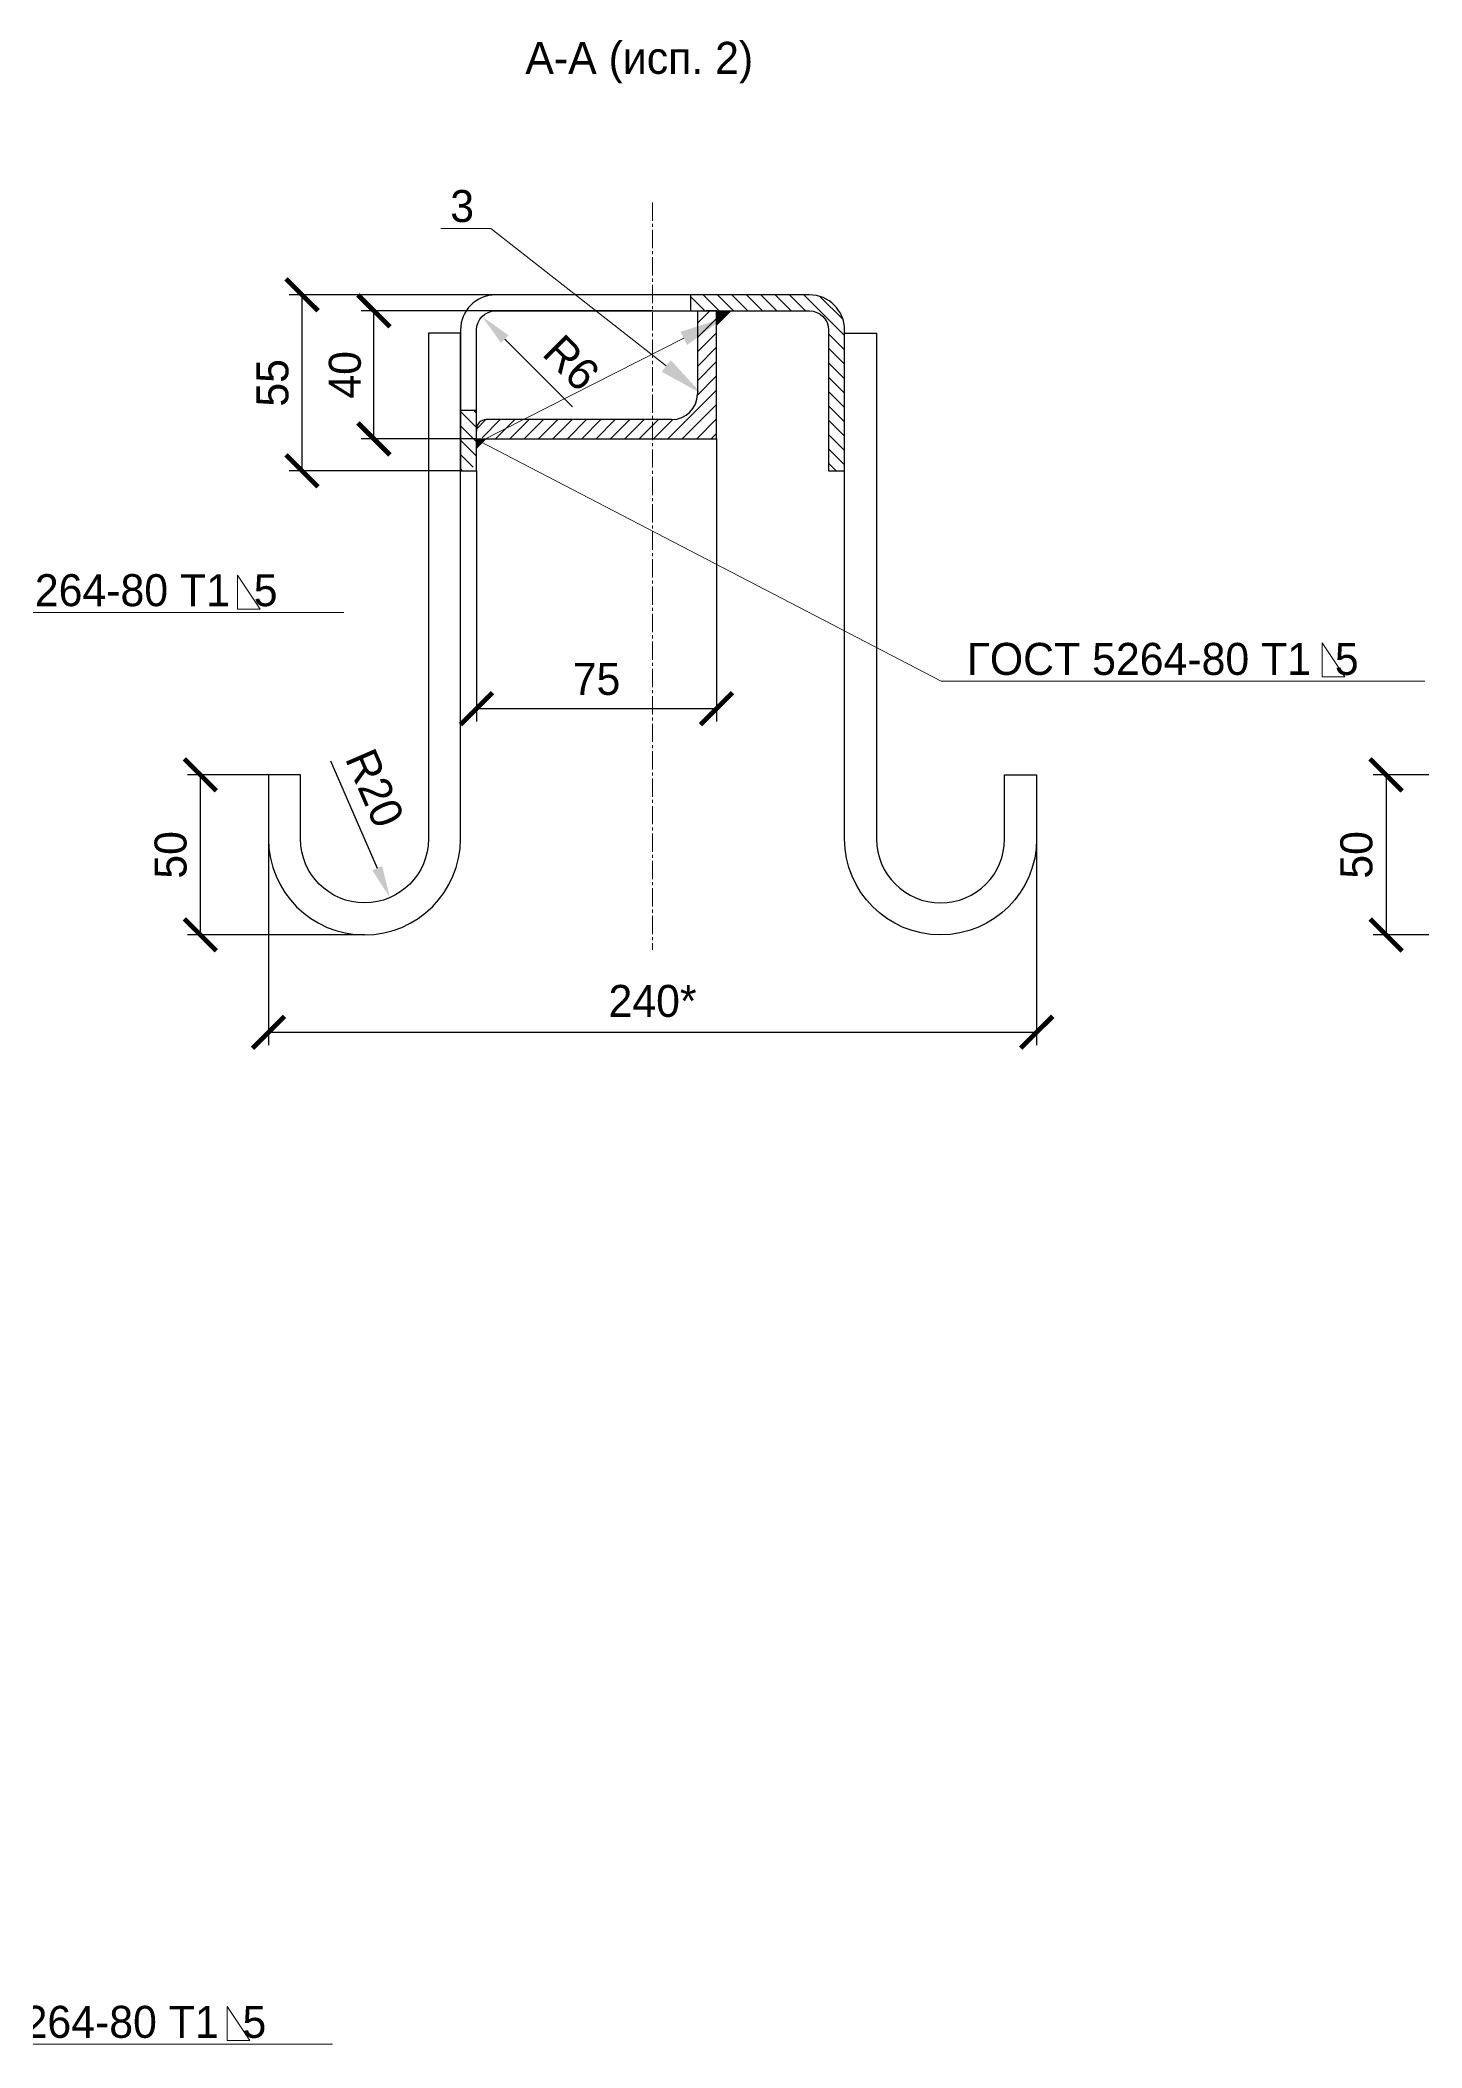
# Model space of a CAD drawing. Header units: millimetres. Extents: x 4132 to 13761, y 958 to 2510.
# Drawn here: x 6242 to 6673, y 1735 to 2362 of the extents above; entities that cross this region are included whole.
import ezdxf
from ezdxf import colors
from ezdxf.entities.mleader import LeaderData, LeaderLine
from ezdxf.math import Vec2, Vec3

# ---------------------------------------------------------------- set-up
doc = ezdxf.new("R2010")
doc.units = ezdxf.units.MM
doc.header["$LTSCALE"] = 0.3
doc.linetypes.add('CENTER2', pattern=[28.575, 19.05, -3.175, 3.175, -3.175])
doc.layers.get('0').update_dxf_attribs({"lineweight": 20})
doc.layers.add('ВСП_Сплошная_толстая', color=90, linetype='Continuous', lineweight=30)
doc.layers.add('ВСП_Сплошная_тонкая', color=7, linetype='Continuous', lineweight=20)
doc.styles.add('mpp', font='mipgost.shx')
doc.dimstyles.new('Аннотативный', dxfattribs={"dimscale": 0, "dimtxt": 2.5, "dimasz": 2.5, "dimexe": 1, "dimexo": 0, "dimgap": 1, "dimtad": 1, "dimdec": 0, "dimtxsty": 'mpp', "dimblk": 'ARCHTICK', "dimcen": 1, "dimadec": 0, "dimazin": 0, "dimtfac": 1, "dimtdec": 0, "dimtmove": 0, "dimatfit": 3, "dimfxl": 1, "dimarcsym": 0})
pattern_1 = [(135, (9e-13, 3110), (-2.245064, -2.245064), [])]

# ---------------------------------------------------------------- blocks, each defined once
blk = doc.blocks.new('_ArchTick')
at = {"color": 0, "linetype": 'ByBlock', "const_width": 0.15}
blk.add_lwpolyline([(-0.5, -0.5), (0.5, 0.5)], dxfattribs=at)
blk = doc.blocks.new('*D143')
at = {"layer": 'Defpoints', "color": 0, "transparency": 16777216}
for p in [(6313.11, 2112.7), (6553.11, 2112.7), (6553.11, 2052.27)]:
    blk.add_point(p, dxfattribs=at)
at = {"layer": 'ВСП_Сплошная_тонкая', "color": 0, "lineweight": -2, "transparency": 16777216}
for p, q in [((6313.11, 2112.7), (6313.11, 2048.27)), ((6553.11, 2112.7), (6553.11, 2048.27)), ((6313.11, 2052.27), (6553.11, 2052.27))]:
    blk.add_line(p, q, dxfattribs=at)
at = {"layer": 'ВСП_Сплошная_тонкая', "color": 0, "lineweight": -2, "transparency": 16777216, "xscale": 10, "yscale": 10, "zscale": 10, "rotation": 180}
blk.add_blockref('_ArchTick', (6313.11, 2052.27), dxfattribs=at)
at = {"layer": 'ВСП_Сплошная_тонкая', "color": 0, "lineweight": -2, "transparency": 16777216, "xscale": 10, "yscale": 10, "zscale": 10}
blk.add_blockref('_ArchTick', (6553.11, 2052.27), dxfattribs=at)
at = {"layer": 'ВСП_Сплошная_тонкая', "color": 0, "transparency": 16777216, "insert": (6433.11, 2062), "char_height": 10, "attachment_point": 5, "style": 'mpp'}
blk.add_mtext('240*', dxfattribs=at)
blk = doc.blocks.new('*D144')
at = {"layer": 'Defpoints', "color": 0, "transparency": 16777216}
for p in [(6323.62, 2282.7), (6384.11, 2282.7), (6373.11, 2227.7)]:
    blk.add_point(p, dxfattribs=at)
at = {"layer": 'ВСП_Сплошная_тонкая', "color": 0, "lineweight": -2, "transparency": 16777216}
for p, q in [((6384.11, 2282.7), (6319.62, 2282.7)), ((6323.62, 2227.7), (6323.62, 2282.7)), ((6373.11, 2227.7), (6319.62, 2227.7))]:
    blk.add_line(p, q, dxfattribs=at)
at = {"layer": 'ВСП_Сплошная_тонкая', "color": 0, "lineweight": -2, "transparency": 16777216, "xscale": 10, "yscale": 10, "zscale": 10}
for p, rotation in [((6323.62, 2282.7), 90), ((6323.62, 2227.7), 270)]:
    blk.add_blockref('_ArchTick', p, dxfattribs=dict(at, rotation=rotation))
at = {"layer": 'ВСП_Сплошная_тонкая', "color": 0, "transparency": 16777216, "insert": (6314.4, 2255.2), "char_height": 10, "attachment_point": 5, "rotation": 90, "style": 'mpp'}
blk.add_mtext('55', dxfattribs=at)
blk = doc.blocks.new('*D145')
at = {"layer": 'Defpoints', "color": 0, "transparency": 16777216}
for p in [(6343.11, 2112.7), (6351.06, 2094.35)]:
    blk.add_point(p, dxfattribs=at)
at = {"layer": 'ВСП_Сплошная_тонкая', "color": 0, "lineweight": -2, "transparency": 16777216}
blk.add_line((6332.54, 2137.08), (6347.08, 2103.52), dxfattribs=at)
at = {"layer": 'ВСП_Сплошная_тонкая', "color": 0, "transparency": 16777216}
blk.add_solid([(6348.61, 2104.18), (6345.55, 2102.86), (6351.06, 2094.35)], dxfattribs=at)
at = {"layer": 'ВСП_Сплошная_тонкая', "color": 0, "transparency": 16777216, "insert": (6346.3, 2128.56), "char_height": 10, "attachment_point": 5, "rotation": 293.42508, "style": 'mpp'}
blk.add_mtext('R20', dxfattribs=at)
blk = doc.blocks.new('*D146')
at = {"layer": 'Defpoints', "color": 0, "transparency": 16777216}
for p in [(6379.86, 2275.94), (6384.11, 2271.7)]:
    blk.add_point(p, dxfattribs=at)
at = {"layer": 'ВСП_Сплошная_тонкая', "color": 0, "lineweight": -2, "transparency": 16777216}
blk.add_line((6408.1, 2247.71), (6386.94, 2268.87), dxfattribs=at)
at = {"layer": 'ВСП_Сплошная_тонкая', "color": 0, "transparency": 16777216}
blk.add_solid([(6388.11, 2270.05), (6385.76, 2267.69), (6379.86, 2275.94)], dxfattribs=at)
at = {"layer": 'ВСП_Сплошная_тонкая', "color": 0, "transparency": 16777216, "insert": (6407.75, 2261.45), "char_height": 10, "attachment_point": 5, "rotation": 315, "style": 'mpp'}
blk.add_mtext('R6', dxfattribs=at)
blk = doc.blocks.new('*D147')
at = {"layer": 'Defpoints', "color": 0, "transparency": 16777216}
for p in [(6313.11, 2132.7), (6291.81, 2082.7), (6343.11, 2082.7)]:
    blk.add_point(p, dxfattribs=at)
at = {"layer": 'ВСП_Сплошная_тонкая', "color": 0, "lineweight": -2, "transparency": 16777216}
for p, q in [((6313.11, 2132.7), (6287.81, 2132.7)), ((6291.81, 2132.7), (6291.81, 2082.7)), ((6343.11, 2082.7), (6287.81, 2082.7))]:
    blk.add_line(p, q, dxfattribs=at)
at = {"layer": 'ВСП_Сплошная_тонкая', "color": 0, "lineweight": -2, "transparency": 16777216, "xscale": 10, "yscale": 10, "zscale": 10}
for p, rotation in [((6291.81, 2132.7), 90), ((6291.81, 2082.7), 270)]:
    blk.add_blockref('_ArchTick', p, dxfattribs=dict(at, rotation=rotation))
at = {"layer": 'ВСП_Сплошная_тонкая', "color": 0, "transparency": 16777216, "insert": (6282.58, 2107.7), "char_height": 10, "attachment_point": 5, "rotation": 90, "style": 'mpp'}
blk.add_mtext('50', dxfattribs=at)
blk = doc.blocks.new('*D150')
at = {"layer": 'Defpoints', "color": 0, "transparency": 16777216}
for p in [(6683.59, 2132.7), (6662.29, 2082.7), (6713.59, 2082.7)]:
    blk.add_point(p, dxfattribs=at)
at = {"layer": 'ВСП_Сплошная_тонкая', "color": 0, "lineweight": -2, "transparency": 16777216}
for p, q in [((6683.59, 2132.7), (6658.29, 2132.7)), ((6662.29, 2132.7), (6662.29, 2082.7)), ((6713.59, 2082.7), (6658.29, 2082.7))]:
    blk.add_line(p, q, dxfattribs=at)
at = {"layer": 'ВСП_Сплошная_тонкая', "color": 0, "lineweight": -2, "transparency": 16777216, "xscale": 10, "yscale": 10, "zscale": 10}
for p, rotation in [((6662.29, 2132.7), 90), ((6662.29, 2082.7), 270)]:
    blk.add_blockref('_ArchTick', p, dxfattribs=dict(at, rotation=rotation))
at = {"layer": 'ВСП_Сплошная_тонкая', "color": 0, "transparency": 16777216, "insert": (6653.06, 2107.7), "char_height": 10, "attachment_point": 5, "rotation": 90, "style": 'mpp'}
blk.add_mtext('50', dxfattribs=at)
blk = doc.blocks.new('*D167')
at = {"layer": 'Defpoints', "color": 0, "transparency": 16777216}
for p in [(6346.05, 2277.7), (6433.11, 2277.7), (6378.11, 2237.7)]:
    blk.add_point(p, dxfattribs=at)
at = {"layer": 'ВСП_Сплошная_тонкая', "color": 0, "lineweight": -2, "transparency": 16777216}
for p, q in [((6433.11, 2277.7), (6342.05, 2277.7)), ((6346.05, 2237.7), (6346.05, 2277.7)), ((6378.11, 2237.7), (6342.05, 2237.7))]:
    blk.add_line(p, q, dxfattribs=at)
at = {"layer": 'ВСП_Сплошная_тонкая', "color": 0, "lineweight": -2, "transparency": 16777216, "xscale": 10, "yscale": 10, "zscale": 10}
for p, rotation in [((6346.05, 2277.7), 90), ((6346.05, 2237.7), 270)]:
    blk.add_blockref('_ArchTick', p, dxfattribs=dict(at, rotation=rotation))
at = {"layer": 'ВСП_Сплошная_тонкая', "color": 0, "transparency": 16777216, "insert": (6337.03, 2257.7), "char_height": 10, "attachment_point": 5, "rotation": 90, "style": 'mpp'}
blk.add_mtext('40', dxfattribs=at)
blk = doc.blocks.new('*D169')
at = {"layer": 'Defpoints', "color": 0, "transparency": 16777216}
for p in [(6453.11, 2237.7), (6378.11, 2227.7), (6453.11, 2153.41)]:
    blk.add_point(p, dxfattribs=at)
at = {"layer": 'ВСП_Сплошная_тонкая', "color": 0, "lineweight": -2, "transparency": 16777216}
for p, q in [((6453.11, 2237.7), (6453.11, 2149.41)), ((6378.11, 2227.7), (6378.11, 2149.41)), ((6378.11, 2153.41), (6453.11, 2153.41))]:
    blk.add_line(p, q, dxfattribs=at)
at = {"layer": 'ВСП_Сплошная_тонкая', "color": 0, "lineweight": -2, "transparency": 16777216, "xscale": 10, "yscale": 10, "zscale": 10, "rotation": 180}
blk.add_blockref('_ArchTick', (6378.11, 2153.41), dxfattribs=at)
at = {"layer": 'ВСП_Сплошная_тонкая', "color": 0, "lineweight": -2, "transparency": 16777216, "xscale": 10, "yscale": 10, "zscale": 10}
blk.add_blockref('_ArchTick', (6453.11, 2153.41), dxfattribs=at)
at = {"layer": 'ВСП_Сплошная_тонкая', "color": 0, "transparency": 16777216, "insert": (6415.61, 2162.63), "char_height": 10, "attachment_point": 5, "style": 'mpp'}
blk.add_mtext('75', dxfattribs=at)

msp = doc.modelspace()

# ---------------------------------------------------------------- hatches: boundary and pattern name
at = {"layer": 'ВСП_Сплошная_толстая', "lineweight": 18}
h = msp.add_hatch(dxfattribs=at)
h.set_pattern_fill('ANSI31')
h.set_pattern_definition([(45, (-64.3805, 10.0003), (-2.245064, 2.245064), [])])
edge = h.paths.add_edge_path()
edge.add_line((6453.1066, 2277.6978), (6447.1066, 2277.6978))
edge.add_line((6447.1066, 2277.6978), (6447.1066, 2251.6981))
edge.add_arc((6439.1066, 2251.6981), 8, -90, 0, ccw=False)
edge.add_line((6439.1066, 2243.6981), (6433.1066, 2243.6981))
edge.add_line((6433.1066, 2243.6981), (6433.1066, 2237.6981))
edge.add_line((6433.1066, 2237.6981), (6453.1066, 2237.6981))
edge.add_line((6453.1066, 2237.6981), (6453.1066, 2277.6978))
edge = h.paths.add_edge_path()
edge.add_line((6433.1066, 2243.6981), (6381.1066, 2243.6981))
edge.add_arc((6381.1066, 2240.6981), 3, 90, 190.9094407)
edge.add_line((6378.1609, 2240.1303), (6380.1066, 2237.6981))
edge.add_line((6380.1066, 2237.6981), (6433.1066, 2237.6981))
edge.add_line((6433.1066, 2237.6981), (6433.1066, 2243.6981))
h = msp.add_hatch(dxfattribs=at)
h.set_pattern_fill('ANSI31', angle=90)
h.set_pattern_definition(pattern_1)
edge = h.paths.add_edge_path()
edge.add_line((6482.1066, 2282.6978), (6445.1066, 2282.6978))
edge.add_line((6445.1066, 2282.6978), (6445.1066, 2277.6978))
edge.add_line((6445.1066, 2277.6978), (6482.1066, 2277.6978))
edge.add_arc((6482.1066, 2271.6978), 6, 0, 90, ccw=False)
edge.add_line((6488.1066, 2271.6978), (6488.1066, 2227.6978))
edge.add_line((6488.1066, 2227.6978), (6493.1066, 2227.6978))
edge.add_line((6493.1066, 2227.6978), (6493.1066, 2271.6978))
edge.add_arc((6482.1066, 2271.6978), 11, 0, 90)
at = {"layer": 'ВСП_Сплошная_толстая'}
h = msp.add_hatch(color=7, dxfattribs=at)
h.dxf.hatch_style = 1
h.paths.add_polyline_path([(6453.1066, 2277.6978), (6453.1066, 2273.1978), (6457.6066, 2277.6978)])
at = {"layer": 'ВСП_Сплошная_толстая', "lineweight": 18}
h = msp.add_hatch(dxfattribs=at)
h.set_pattern_fill('ANSI31', angle=90)
h.set_pattern_definition(pattern_1)
h.paths.add_polyline_path([(6378.1066, 2246.6978), (6373.1066, 2246.6978), (6373.1066, 2227.6978), (6376.1066, 2227.6978), (6378.1066, 2230.1978)])
at = {"layer": 'ВСП_Сплошная_толстая'}
h = msp.add_hatch(color=7, dxfattribs=at)
h.dxf.hatch_style = 1
h.paths.add_polyline_path([(6378.1066, 2237.6981), (6378.1066, 2234.5815), (6379.6813, 2236.1098)])
h.paths.add_polyline_path([(6378.1066, 2237.6981), (6379.6813, 2236.1098), (6381.3081, 2237.6981)])

# ---------------------------------------------------------------- linework, layer by layer
at = {"layer": 'ВСП_Сплошная_толстая', "color": 7}
for p, q in [((6447.1066, 2277.6978), (6447.1066, 2251.6981)), ((6453.1066, 2277.6978), (6449.8066, 2277.6978)), ((6453.1066, 2237.6981), (6453.1066, 2277.6978)), ((6453.1066, 2273.1978), (6457.6066, 2277.6978)), ((6378.1066, 2240.6981), (6378.1066, 2240.1981)), ((6439.1066, 2243.6981), (6381.1066, 2243.6981)), ((6378.1066, 2237.6981), (6453.1066, 2237.6981))]:
    msp.add_line(p, q, dxfattribs=at)
at = {"layer": 'ВСП_Сплошная_толстая', "color": 7, "linetype": 'CENTER2', "lineweight": 20}
msp.add_lwpolyline([(6433.1066, 2311.5709), (6433.1066, 2077.9959)], dxfattribs=at)
at = {"layer": 'ВСП_Сплошная_толстая', "color": 7}
for points in [[(6384.1066, 2282.6978, 0.41421356), (6373.1066, 2271.6978), (6373.1066, 2227.6978), (6378.1066, 2227.6978)], [(6378.1066, 2227.6978), (6378.1066, 2271.6978, -0.41421356), (6384.1066, 2277.6978), (6482.1066, 2277.6978, -0.41421356), (6488.1066, 2271.6978), (6488.1066, 2227.6978), (6493.1066, 2227.6978), (6493.1066, 2271.6978, 0.41421356), (6482.1066, 2282.6978), (6384.1066, 2282.6978)]]:
    msp.add_lwpolyline(points, format="xyb", dxfattribs=at)
for points in [[(6445.1066, 2277.6978), (6445.1066, 2282.6978)], [(6373.1066, 2246.6978), (6378.1066, 2246.6978)]]:
    msp.add_lwpolyline(points, dxfattribs=at)
for points in [[(6323.1066, 2112.6978), (6323.1066, 2132.6978), (6313.1066, 2132.6978), (6313.1066, 2112.6978, 1), (6373.1066, 2112.6978), (6373.1066, 2270.6978), (6363.1066, 2270.6978), (6363.1066, 2112.6978, -1)], [(6543.1066, 2112.6978), (6543.1066, 2132.6978), (6553.1066, 2132.6978), (6553.1066, 2112.6978, -1), (6493.1066, 2112.6978), (6493.1066, 2270.6978), (6503.1066, 2270.6978), (6503.1066, 2112.6978, 1)]]:
    msp.add_lwpolyline(points, format="xyb", close=True, dxfattribs=at)
for centre, radius, start, end in [((6439.1066, 2251.6981), 8, 270, 0), ((6381.1066, 2240.6981), 3, 90, 180)]:
    msp.add_arc(centre, radius, start, end, dxfattribs=at)
at = {"layer": 'ВСП_Сплошная_тонкая', "color": 7}
for points in [[(6378.1066, 2234.5815), (6378.1066, 2237.6981), (6381.3081, 2237.6981)], [(6303.481, 2195.1151), (6303.481, 2184.5221), (6310.481, 2184.5221), (6303.481, 2195.1151)], [(6642.3452, 2173.9416), (6642.3452, 2163.3485), (6649.3452, 2163.3485), (6642.3452, 2173.9416)], [(6300.2454, 1747.8374), (6300.2454, 1737.2444), (6307.2454, 1737.2444), (6300.2454, 1747.8374)]]:
    msp.add_lwpolyline(points, dxfattribs=at)

# ---------------------------------------------------------------- texts
at = {"layer": 'ВСП_Сплошная_тонкая', "color": 7, "insert": (6389.6528, 2361.7511), "char_height": 10, "width": 99.666056, "attachment_point": 1, "style": 'mpp'}
msp.add_mtext(' А-А (исп. 2)', dxfattribs=at)

# ---------------------------------------------------------------- dimensions: what is measured, and where the dimension line sits
at = {"layer": 'ВСП_Сплошная_тонкая', "color": 7}
for base, p1, p2, picture, middle in [((6323.618, 2282.6978), (6373.1066, 2227.6978), (6384.1066, 2282.6978), '*D144', (6314.3961, 2255.1978)), ((6291.8084, 2082.6978), (6313.1066, 2132.6978), (6343.1066, 2082.6978), '*D147', (6282.5753, 2107.6978)), ((6662.2889, 2082.6978), (6683.5871, 2132.6978), (6713.5871, 2082.6978), '*D150', (6653.0558, 2107.6978))]:
    dim = msp.add_linear_dim(base=base, p1=p1, p2=p2, angle=90, dimstyle='Аннотативный', dxfattribs=at)
    dim.commit()
    dim.dimension.update_dxf_attribs({"geometry": picture, "text_midpoint": middle})
dim = msp.add_linear_dim(base=(6346.0499, 2277.6978), p1=(6378.1066, 2237.6981), p2=(6433.1066, 2277.6978), angle=90, dimstyle='Аннотативный', dxfattribs=at)
dim.commit()
dim.dimension.update_dxf_attribs({"geometry": '*D167', "text_midpoint": (6346.0499, 2257.6979), "dimtype": 160})
for center, mpoint, picture, middle in [((6384.1066, 2271.6978), (6379.864, 2275.9404), '*D146', (6401.0512, 2254.7532)), ((6343.1066, 2112.6978), (6351.0576, 2094.3461), '*D145', (6337.8249, 2124.8885))]:
    dim = msp.add_radius_dim(center=center, mpoint=mpoint, dimstyle='Аннотативный', override={"dimsah": 1}, dxfattribs=at)
    dim.commit()
    dim.dimension.update_dxf_attribs({"geometry": picture, "text_midpoint": middle, "dimtype": 164})
dim = msp.add_linear_dim(base=(6453.1066, 2153.4072), p1=(6378.1066, 2227.6978), p2=(6453.1066, 2237.6981), dimstyle='Аннотативный', dxfattribs=at)
dim.commit()
dim.dimension.update_dxf_attribs({"geometry": '*D169', "text_midpoint": (6415.6066, 2162.6291)})
dim = msp.add_linear_dim(base=(6553.1066, 2052.274), p1=(6313.1066, 2112.6978), p2=(6553.1066, 2112.6978), text='<>*', dimstyle='Аннотативный', dxfattribs=at)
dim.commit()
dim.dimension.update_dxf_attribs({"geometry": '*D143', "text_midpoint": (6433.1066, 2061.9995)})

# ---------------------------------------------------------------- leaders
ml = msp.add_multileader_mtext('Standard', dxfattribs=at)
ml.set_content('3', color=7, style='mpp')
ml.set_leader_properties(color=256, linetype='ByLayer', lineweight=13)
ml.build(insert=Vec2(0, 0))
ml.multileader.update_dxf_attribs({"has_dogleg": 0, "text_left_attachment_type": 6, "text_right_attachment_type": 6, "dogleg_length": 0.36, "arrow_head_size": 14, "scale": 4})
ctx = ml.context
ctx.base_point, ctx.scale, ctx.char_height, ctx.arrow_head_size, ctx.landing_gap_size, ctx.plane_origin = Vec3(6361.898, 2303.4493), 4, 10, 14, 8, Vec3(6447.1066, 2251.8343)
ctx.left_attachment, ctx.right_attachment = 6, 6
notes = []
notes.append((ctx, [(0, (1, 1, 0), (6384.0676, 2303.4493), (-1, 0), 1.44, [(0, [(6448.4072, 2251.8343)], 0, [])])]))
ctx.mtext.insert, ctx.mtext.width, ctx.mtext.flow_direction = Vec3(6369.898, 2315.4493), 4.829515, 5
ml = msp.add_multileader_mtext('Standard', dxfattribs=at)
ml.set_content('ГОСТ 5264-80 Т1  5       ', color=7, style='mpp')
ml.set_leader_properties(color=256, linetype='ByLayer', lineweight=13)
ml.build(insert=Vec2(0, 0))
ml.multileader.update_dxf_attribs({"has_dogleg": 0, "text_left_attachment_type": 6, "text_right_attachment_type": 6, "dogleg_length": 0.36, "arrow_head_size": 14, "scale": 4})
ctx = ml.context
ctx.base_point, ctx.scale, ctx.char_height, ctx.arrow_head_size, ctx.landing_gap_size, ctx.plane_origin = Vec3(6185.4951, 2183.4157), 4, 10, 14, 8, Vec3(6117.5933, 2296.9219)
ctx.left_attachment, ctx.right_attachment = 6, 6
notes.append((ctx, [(1, (1, 1, 0), (6184.0551, 2183.4157), (1, 0), 1.44, [(1, [(6144.9834, 2276.8281), (6110.226, 2242.4624)], 0, [])])]))
ctx.mtext.insert, ctx.mtext.width, ctx.mtext.flow_direction = Vec3(6193.4951, 2195.4157), 118.838923, 5
ml = msp.add_multileader_mtext('Standard', dxfattribs=at)
ml.set_content('ГОСТ 5264-80 Т1  5       ', color=7, style='mpp')
ml.set_leader_properties(color=256, linetype='ByLayer', lineweight=13)
ml.build(insert=Vec2(0, 0))
ml.multileader.update_dxf_attribs({"has_dogleg": 0, "text_left_attachment_type": 6, "text_right_attachment_type": 6, "dogleg_length": 0.36, "arrow_head_size": 14, "scale": 4})
ctx = ml.context
ctx.base_point, ctx.scale, ctx.char_height, ctx.arrow_head_size, ctx.landing_gap_size, ctx.plane_origin = Vec3(6523.2585, 2161.9416), 4, 10, 14, 8, Vec3(6455.3566, 2275.4478)
ctx.left_attachment, ctx.right_attachment = 6, 6
notes.append((ctx, [(1, (1, 1, 0), (6521.8185, 2161.9416), (1, 0), 1.44, [(1, [(6455.3566, 2275.4478), (6379.2791, 2236.836)], 0, [])])]))
ctx.mtext.insert, ctx.mtext.width, ctx.mtext.flow_direction = Vec3(6531.2585, 2173.9416), 118.838923, 5
ml = msp.add_multileader_mtext('Standard', dxfattribs=at)
ml.set_content('ГОСТ 5264-80 Т1  5       ', color=7, style='mpp')
ml.set_leader_properties(color=256, linetype='ByLayer', lineweight=13)
ml.build(insert=Vec2(0, 0))
ml.multileader.update_dxf_attribs({"has_dogleg": 0, "text_left_attachment_type": 6, "text_right_attachment_type": 6, "dogleg_length": 0.36, "arrow_head_size": 14, "scale": 4})
ctx = ml.context
ctx.base_point, ctx.scale, ctx.char_height, ctx.arrow_head_size, ctx.landing_gap_size, ctx.plane_origin = Vec3(6181.9833, 1736.0604), 4, 10, 14, 8, Vec3(6114.0814, 1849.5666)
ctx.left_attachment, ctx.right_attachment = 6, 6
notes.append((ctx, [(1, (1, 1, 0), (6180.5433, 1736.0604), (1, 0), 1.44, [(1, [(6127.9649, 1804.2537)], 0, [])])]))
ctx.mtext.insert, ctx.mtext.width, ctx.mtext.flow_direction = Vec3(6189.9833, 1748.0604), 118.838923, 5
for ctx, leaders in notes:
    for number, flags, end, landing, length, lines in leaders:
        leader = LeaderData()
        leader.index, (leader.has_last_leader_line, leader.has_dogleg_vector, leader.attachment_direction) = number, flags
        leader.last_leader_point, leader.dogleg_vector, leader.dogleg_length = Vec3(end), Vec3(landing), length
        for number, points, colour, breaks in lines:
            line = LeaderLine()
            line.index, line.vertices, line.color, line.breaks = number, Vec3.list(points), colors.encode_raw_color(colour), breaks
            leader.lines.append(line)
        ctx.leaders.append(leader)

doc.saveas('drawing.dxf')
